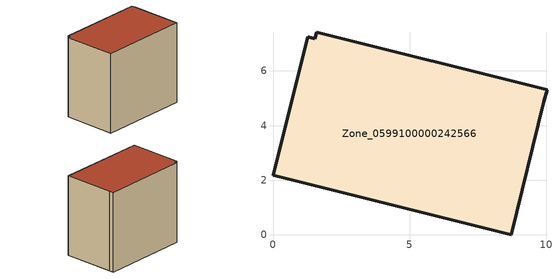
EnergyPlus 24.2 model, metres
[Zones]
Zone_0599100000242566
 floor ground (C_G): 8.72,0 0,2.19 1.27,7.24 1.52,7.18 1.6,7.42 10.02,5.32 9.9,4.87 z0
 wall outside (C_F): 10.02,5.32 1.6,7.42 1.52,7.18 1.27,7.24 0,2.19 8.72,0 9.9,4.87 10.02,5.32 z0:7.99
 roof outside (C_R): 1.52,7.18 1.27,7.24 0,2.19 8.72,0 9.9,4.87 10.02,5.32 1.6,7.42 z7.99
[BUILDING]
Pand.0599100000242566: North Axis=0; Terrain=City; Loads Convergence Tolerance Value=0.04; Temperature Convergence Tolerance Value=0.4; Solar Distribution=FullExterior; Maximum Number of Warmup Days=25; Minimum Number of Warmup Days=1
[Site:Location]
Rotterdam.The.Hague.AP_ZH_NLD Design_Conditions: Latitude=51.96; Longitude=4.45; Time Zone=1; Elevation=-4.5
[SITE:GROUNDTEMPERATURE:BUILDINGSURFACE]
18, 18, 18, 18, 18, 18, 18, 18, 18, 18, 18, 18
[MATERIAL] Thermal Absorptance=0.9; Solar Absorptance=0.7; Visible Absorptance=0.7
Name | Roughness | Thickness | Conductivity | Density | Specific Heat
G.TI.1975-1991 | MediumSmooth | 0.15 | 0.288461 | 540 | 1210
F.TI.1975-1991 | Rough | 0.3 | 0.230769 | 1920 | 840
R.TI.1975-1991 | MediumRough | 0.2 | 0.153846 | 1500 | 1000
[CONSTRUCTION]
C_G: G.TI.1975-1991
C_F: F.TI.1975-1991
C_R: R.TI.1975-1991
[ZONE]
Zone_0599100000242566: Type=1; Multiplier=1; Ceiling Height=Autocalculate; Volume=Autocalculate; Floor Area=autocalculate; Part of Total Floor Area=Yes
[ZONEINFILTRATION:DESIGNFLOWRATE]
Infil_Zone_0599100000242566: Zone or ZoneList or Space or SpaceList=Zone_0599100000242566; Schedule=AlwaysOn; Design Flow Rate Calculation Method=Flow/Area; Flow Rate per Floor Area=0.003; Constant Term Coefficient=1; Temperature Term Coefficient=0; Velocity Term Coefficient=0; Velocity Squared Term Coefficient=0
[HVACTEMPLATE:ZONE:IDEALLOADSAIRSYSTEM]
Zone_0599100000242566: Maximum Heating Supply Air Temperature=50; Minimum Cooling Supply Air Temperature=13; Maximum Heating Supply Air Humidity Ratio=0.0156; Minimum Cooling Supply Air Humidity Ratio=0.0077; Heating Limit=NoLimit; Cooling Limit=NoLimit; Dehumidification Control Type=ConstantSensibleHeatRatio; Cooling Sensible Heat Ratio=0.7; Dehumidification Setpoint=60; Humidification Control Type=None; Humidification Setpoint=30; Outdoor Air Method=None; Outdoor Air Flow Rate per Person=0.00944; Outdoor Air Flow Rate per Zone Floor Area=0; Outdoor Air Flow Rate per Zone=0; Demand Controlled Ventilation Type=None; Outdoor Air Economizer Type=NoEconomizer; Heat Recovery Type=None; Sensible Heat Recovery Effectiveness=0.7; Latent Heat Recovery Effectiveness=0.65
[ZONECONTROL:THERMOSTAT]
ThermostatControl_Zone_0599100000242566: Zone or ZoneList=Zone_0599100000242566; Control Type Schedule=DualSetpointControlType; Control 1=Thermostat_Zone_0599100000242566; Temperature Difference Between Cutout And Setpoint=0
[THERMOSTATSETPOINT:DUALSETPOINT]
Thermostat_Zone_0599100000242566: Heating Setpoint Temperature Schedule=HeatingSetpoint_Zone_0599100000242566; Cooling Setpoint Temperature Schedule=CoolingSetpoint_Zone_0599100000242566
[SCHEDULE:COMPACT]
HeatingSetpoint_Zone_0599100000242566: Through: 12/31, For: AllDays, Until: 24:00, 21
CoolingSetpoint_Zone_0599100000242566: Through: 12/31, For: AllDays, Until: 24:00, 24
DualSetpointControlType: Through: 12/31, For: AllDays, Until: 24:00, 4
AlwaysOn: Through: 12/31, For: AllDays, Until: 24:00, 1
